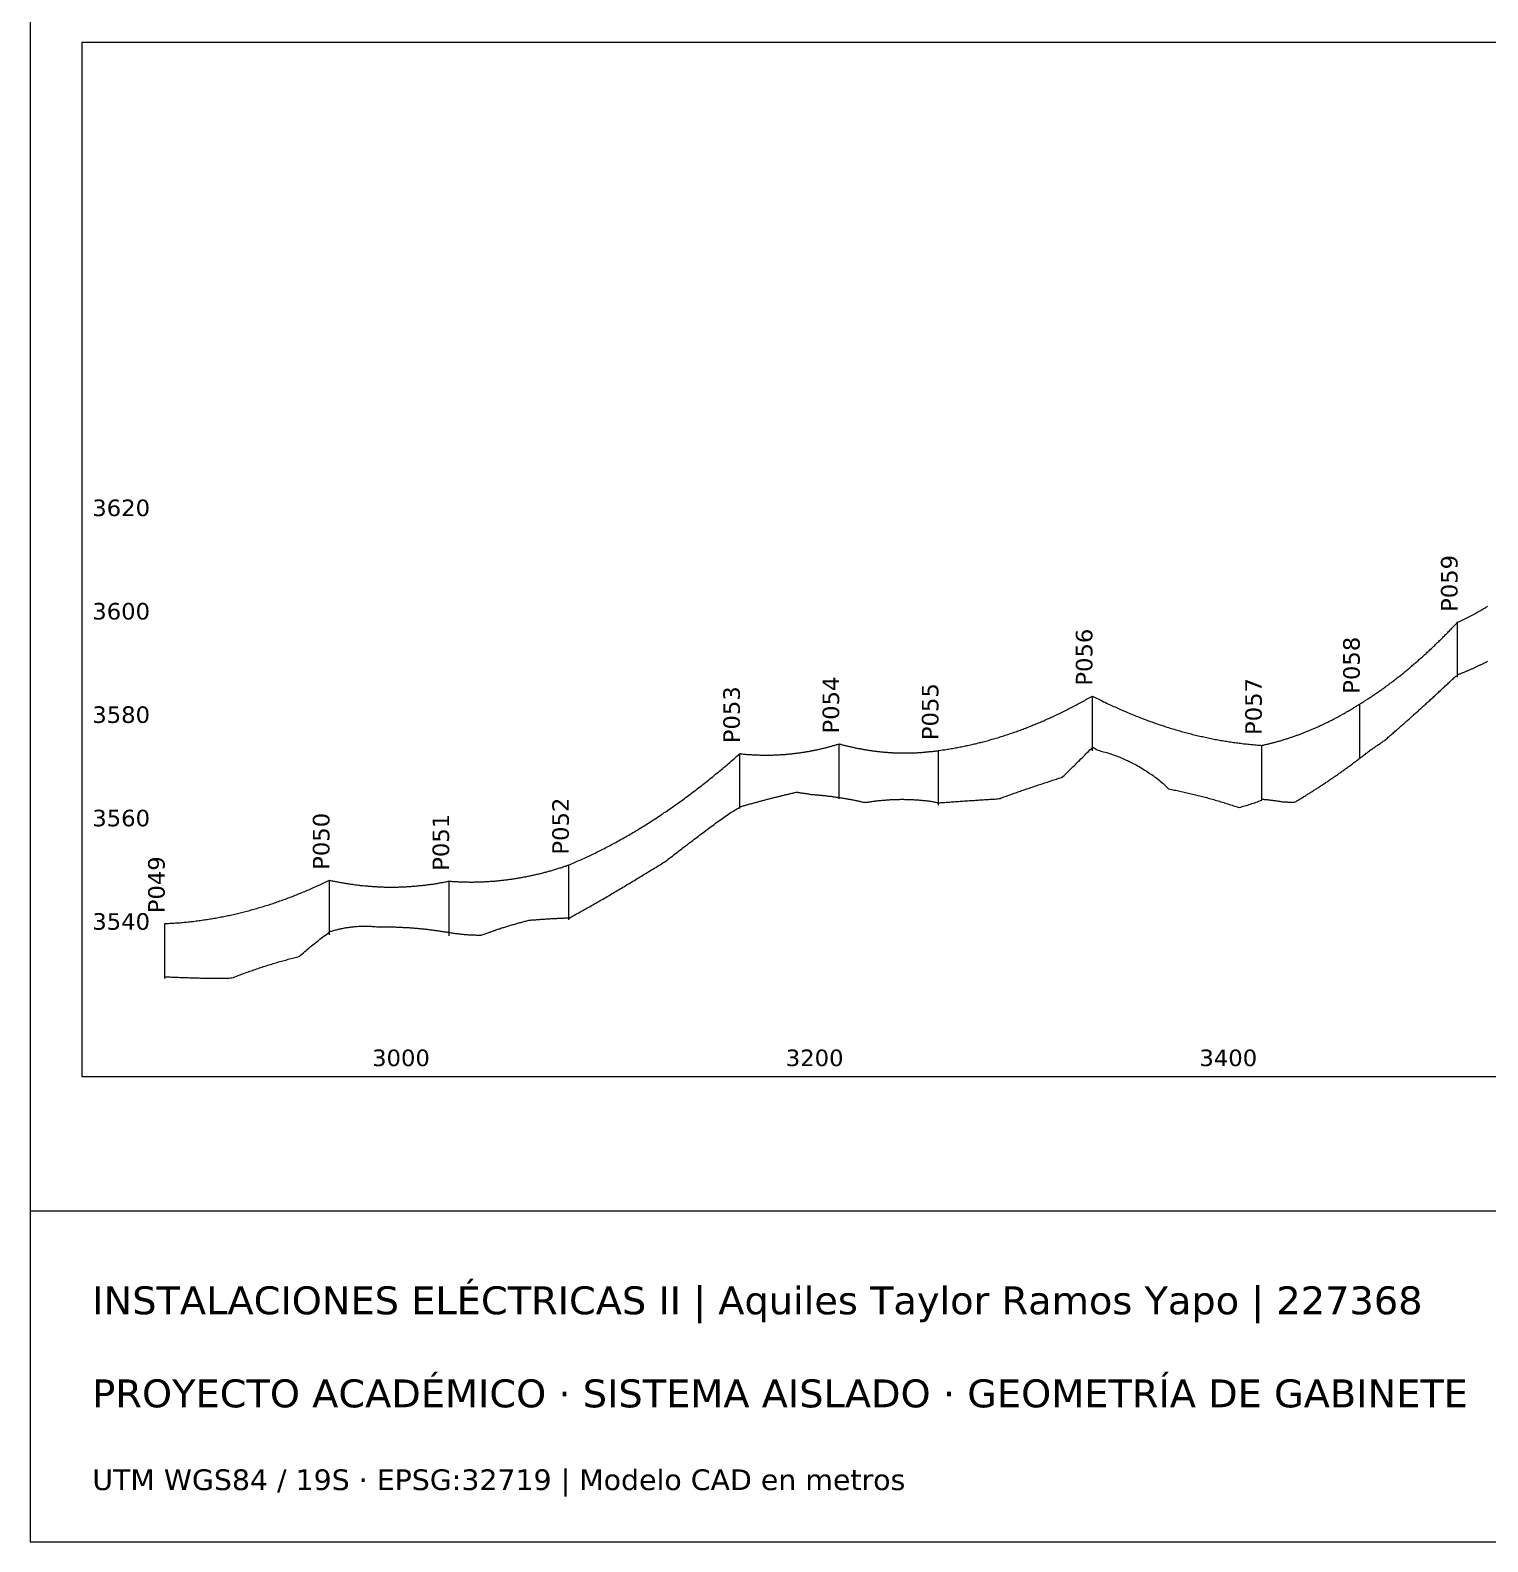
# Paper-space layout 'LP-08' of a CAD drawing. Header units: metres, sheet in millimetres. Extents: x 10 to 410, y 10 to 287.
# Drawn here: x 10 to 150.9, y 10 to 156.2 of the extents above; entities that cross this region are included whole.
import ezdxf

# ---------------------------------------------------------------- set-up
doc = ezdxf.new("R2010")
doc.units = ezdxf.units.M
for name, color, linetype, lineweight, true_color in [('ALERTA', 7, 'Continuous', 13, 0xc56b20), ('CABLE', 7, 'Continuous', 18, 0x087f8c), ('GRILLA', 7, 'Continuous', 13, 0xd2dce3), ('MARCO', 7, 'Continuous', 13, 0x163b55), ('POSTES', 7, 'Continuous', 13, 0x244c65), ('TERRENO', 7, 'Continuous', 13, 0x777777), ('TEXTO', 7, 'Continuous', 13, 0x163b55)]:
    doc.layers.add(name, color=color, linetype=linetype, lineweight=lineweight, true_color=true_color)
doc.styles.add('LP-TEXTO', font='DejaVuSans.ttf')

psp = doc.layouts.new('LP-08')

# ---------------------------------------------------------------- linework, layer by layer
at = {"layer": 'CABLE'}
for points in [[(148.02, 98.92), (148.08, 98.95), (148.15, 98.98), (148.21, 99.01), (148.28, 99.04), (148.34, 99.07), (148.4, 99.1), (148.47, 99.13), (148.53, 99.16), (148.6, 99.19), (148.66, 99.22), (148.72, 99.25), (148.79, 99.28), (148.85, 99.32), (148.92, 99.35), (148.98, 99.38), (149.04, 99.41), (149.11, 99.44), (149.17, 99.48), (149.24, 99.51), (149.3, 99.54), (149.36, 99.58), (149.43, 99.61), (149.49, 99.64), (149.56, 99.68), (149.62, 99.71), (149.68, 99.75), (149.75, 99.78), (149.81, 99.82), (149.88, 99.85), (149.94, 99.89), (150, 99.93), (150.07, 99.96), (150.13, 100), (150.2, 100.03), (150.26, 100.07), (150.32, 100.11), (150.39, 100.14), (150.45, 100.18), (150.52, 100.22), (150.58, 100.26), (150.64, 100.3), (150.71, 100.33), (150.77, 100.37), (150.84, 100.41), (150.9, 100.45), (150.96, 100.49)], [(138.56, 91.01), (138.64, 91.06), (138.71, 91.11), (138.79, 91.16), (138.87, 91.21), (138.95, 91.26), (139.03, 91.31), (139.11, 91.36), (139.19, 91.41), (139.27, 91.46), (139.35, 91.51), (139.42, 91.56), (139.5, 91.61), (139.58, 91.66), (139.66, 91.72), (139.74, 91.77), (139.82, 91.82), (139.9, 91.87), (139.98, 91.93), (140.06, 91.98), (140.13, 92.03), (140.21, 92.09), (140.29, 92.14), (140.37, 92.2), (140.45, 92.25), (140.53, 92.31), (140.61, 92.36), (140.69, 92.42), (140.77, 92.47), (140.84, 92.53), (140.92, 92.59), (141, 92.65), (141.08, 92.7), (141.16, 92.76), (141.24, 92.82), (141.32, 92.88), (141.4, 92.93), (141.47, 92.99), (141.55, 93.05), (141.63, 93.11), (141.71, 93.17), (141.79, 93.23), (141.87, 93.29), (141.95, 93.35), (142.03, 93.41), (142.11, 93.47), (142.18, 93.54), (142.26, 93.6), (142.34, 93.66), (142.42, 93.72), (142.5, 93.79), (142.58, 93.85), (142.66, 93.91), (142.74, 93.97), (142.82, 94.04), (142.89, 94.1), (142.97, 94.17), (143.05, 94.23), (143.13, 94.3), (143.21, 94.36), (143.29, 94.43), (143.37, 94.49), (143.45, 94.56), (143.53, 94.63), (143.6, 94.69), (143.68, 94.76), (143.76, 94.83), (143.84, 94.9), (143.92, 94.96), (144, 95.03), (144.08, 95.1), (144.16, 95.17), (144.24, 95.24), (144.31, 95.31), (144.39, 95.38), (144.47, 95.45), (144.55, 95.52), (144.63, 95.59), (144.71, 95.66), (144.79, 95.73), (144.87, 95.8), (144.94, 95.88), (145.02, 95.95), (145.1, 96.02), (145.18, 96.09), (145.26, 96.17), (145.34, 96.24), (145.42, 96.31), (145.5, 96.39), (145.58, 96.46), (145.65, 96.54), (145.73, 96.61), (145.81, 96.69), (145.89, 96.76), (145.97, 96.84), (146.05, 96.92), (146.13, 96.99), (146.21, 97.07), (146.29, 97.15), (146.36, 97.22), (146.44, 97.3), (146.52, 97.38), (146.6, 97.46), (146.68, 97.54), (146.76, 97.62), (146.84, 97.7), (146.92, 97.77), (147, 97.85), (147.07, 97.93), (147.15, 98.02), (147.23, 98.1), (147.31, 98.18), (147.39, 98.26), (147.47, 98.34), (147.55, 98.42), (147.63, 98.5), (147.7, 98.59), (147.78, 98.67), (147.86, 98.75), (147.94, 98.84), (148.02, 98.92)], [(97.82, 86.52), (97.94, 86.53), (98.07, 86.55), (98.19, 86.57), (98.32, 86.59), (98.44, 86.6), (98.56, 86.62), (98.69, 86.64), (98.81, 86.66), (98.94, 86.68), (99.06, 86.7), (99.18, 86.72), (99.31, 86.75), (99.43, 86.77), (99.56, 86.79), (99.68, 86.81), (99.8, 86.84), (99.93, 86.86), (100.05, 86.89), (100.18, 86.91), (100.3, 86.94), (100.43, 86.96), (100.55, 86.99), (100.67, 87.01), (100.8, 87.04), (100.92, 87.07), (101.05, 87.1), (101.17, 87.13), (101.29, 87.16), (101.42, 87.18), (101.54, 87.21), (101.67, 87.25), (101.79, 87.28), (101.91, 87.31), (102.04, 87.34), (102.16, 87.37), (102.29, 87.4), (102.41, 87.44), (102.53, 87.47), (102.66, 87.5), (102.78, 87.54), (102.91, 87.57), (103.03, 87.61), (103.16, 87.65), (103.28, 87.68), (103.4, 87.72), (103.53, 87.76), (103.65, 87.79), (103.78, 87.83), (103.9, 87.87), (104.02, 87.91), (104.15, 87.95), (104.27, 87.99), (104.4, 88.03), (104.52, 88.07), (104.64, 88.11), (104.77, 88.15), (104.89, 88.2), (105.02, 88.24), (105.14, 88.28), (105.27, 88.33), (105.39, 88.37), (105.51, 88.41), (105.64, 88.46), (105.76, 88.5), (105.89, 88.55), (106.01, 88.6), (106.13, 88.64), (106.26, 88.69), (106.38, 88.74), (106.51, 88.79), (106.63, 88.84), (106.75, 88.89), (106.88, 88.94), (107, 88.99), (107.13, 89.04), (107.25, 89.09), (107.37, 89.14), (107.5, 89.19), (107.62, 89.24), (107.75, 89.3), (107.87, 89.35), (108, 89.4), (108.12, 89.46), (108.24, 89.51), (108.37, 89.57), (108.49, 89.62), (108.62, 89.68), (108.74, 89.74), (108.86, 89.79), (108.99, 89.85), (109.11, 89.91), (109.24, 89.97), (109.36, 90.02), (109.48, 90.08), (109.61, 90.14), (109.73, 90.2), (109.86, 90.27), (109.98, 90.33), (110.11, 90.39), (110.23, 90.45), (110.35, 90.51), (110.48, 90.58), (110.6, 90.64), (110.73, 90.7), (110.85, 90.77), (110.97, 90.83), (111.1, 90.9), (111.22, 90.96), (111.35, 91.03), (111.47, 91.1), (111.59, 91.16), (111.72, 91.23), (111.84, 91.3), (111.97, 91.37), (112.09, 91.44), (112.21, 91.51), (112.34, 91.58), (112.46, 91.65), (112.59, 91.72), (112.71, 91.79)], [(112.71, 91.79), (112.85, 91.72), (112.98, 91.65), (113.12, 91.58), (113.26, 91.51), (113.39, 91.44), (113.53, 91.38), (113.67, 91.31), (113.8, 91.24), (113.94, 91.18), (114.08, 91.11), (114.21, 91.05), (114.35, 90.98), (114.49, 90.92), (114.62, 90.85), (114.76, 90.79), (114.9, 90.73), (115.03, 90.67), (115.17, 90.61), (115.31, 90.54), (115.44, 90.48), (115.58, 90.42), (115.71, 90.37), (115.85, 90.31), (115.99, 90.25), (116.12, 90.19), (116.26, 90.13), (116.4, 90.08), (116.53, 90.02), (116.67, 89.96), (116.81, 89.91), (116.94, 89.85), (117.08, 89.8), (117.22, 89.75), (117.35, 89.69), (117.49, 89.64), (117.63, 89.59), (117.76, 89.54), (117.9, 89.49), (118.04, 89.43), (118.17, 89.38), (118.31, 89.33), (118.45, 89.29), (118.58, 89.24), (118.72, 89.19), (118.85, 89.14), (118.99, 89.09), (119.13, 89.05), (119.26, 89), (119.4, 88.96), (119.54, 88.91), (119.67, 88.87), (119.81, 88.82), (119.95, 88.78), (120.08, 88.74), (120.22, 88.69), (120.36, 88.65), (120.49, 88.61), (120.63, 88.57), (120.77, 88.53), (120.9, 88.49), (121.04, 88.45), (121.18, 88.41), (121.31, 88.37), (121.45, 88.33), (121.59, 88.3), (121.72, 88.26), (121.86, 88.22), (121.99, 88.19), (122.13, 88.15), (122.27, 88.12), (122.4, 88.08), (122.54, 88.05), (122.68, 88.02), (122.81, 87.98), (122.95, 87.95), (123.09, 87.92), (123.22, 87.89), (123.36, 87.86), (123.5, 87.83), (123.63, 87.8), (123.77, 87.77), (123.91, 87.74), (124.04, 87.71), (124.18, 87.68), (124.32, 87.66), (124.45, 87.63), (124.59, 87.6), (124.72, 87.58), (124.86, 87.55), (125, 87.53), (125.13, 87.5), (125.27, 87.48), (125.41, 87.46), (125.54, 87.43), (125.68, 87.41), (125.82, 87.39), (125.95, 87.37), (126.09, 87.35), (126.23, 87.33), (126.36, 87.31), (126.5, 87.29), (126.64, 87.27), (126.77, 87.25), (126.91, 87.23), (127.05, 87.22), (127.18, 87.2), (127.32, 87.18), (127.46, 87.17), (127.59, 87.15), (127.73, 87.14), (127.86, 87.13), (128, 87.11), (128.14, 87.1), (128.27, 87.09), (128.41, 87.07), (128.55, 87.06), (128.68, 87.05), (128.82, 87.04), (128.96, 87.03), (129.09, 87.02)], [(129.09, 87.02), (129.17, 87.04), (129.25, 87.05), (129.33, 87.07), (129.41, 87.09), (129.49, 87.11), (129.57, 87.13), (129.65, 87.14), (129.72, 87.16), (129.8, 87.18), (129.88, 87.2), (129.96, 87.22), (130.04, 87.24), (130.12, 87.26), (130.2, 87.28), (130.28, 87.3), (130.36, 87.32), (130.43, 87.34), (130.51, 87.36), (130.59, 87.38), (130.67, 87.41), (130.75, 87.43), (130.83, 87.45), (130.91, 87.47), (130.99, 87.5), (131.07, 87.52), (131.14, 87.54), (131.22, 87.57), (131.3, 87.59), (131.38, 87.62), (131.46, 87.64), (131.54, 87.67), (131.62, 87.69), (131.7, 87.72), (131.77, 87.74), (131.85, 87.77), (131.93, 87.8), (132.01, 87.82), (132.09, 87.85), (132.17, 87.88), (132.25, 87.9), (132.33, 87.93), (132.41, 87.96), (132.48, 87.99), (132.56, 88.02), (132.64, 88.04), (132.72, 88.07), (132.8, 88.1), (132.88, 88.13), (132.96, 88.16), (133.04, 88.19), (133.12, 88.22), (133.19, 88.26), (133.27, 88.29), (133.35, 88.32), (133.43, 88.35), (133.51, 88.38), (133.59, 88.41), (133.67, 88.45), (133.75, 88.48), (133.83, 88.51), (133.9, 88.55), (133.98, 88.58), (134.06, 88.61), (134.14, 88.65), (134.22, 88.68), (134.3, 88.72), (134.38, 88.75), (134.46, 88.79), (134.54, 88.82), (134.61, 88.86), (134.69, 88.89), (134.77, 88.93), (134.85, 88.97), (134.93, 89), (135.01, 89.04), (135.09, 89.08), (135.17, 89.12), (135.24, 89.16), (135.32, 89.19), (135.4, 89.23), (135.48, 89.27), (135.56, 89.31), (135.64, 89.35), (135.72, 89.39), (135.8, 89.43), (135.88, 89.47), (135.95, 89.51), (136.03, 89.55), (136.11, 89.59), (136.19, 89.64), (136.27, 89.68), (136.35, 89.72), (136.43, 89.76), (136.51, 89.8), (136.59, 89.85), (136.66, 89.89), (136.74, 89.93), (136.82, 89.98), (136.9, 90.02), (136.98, 90.07), (137.06, 90.11), (137.14, 90.16), (137.22, 90.2), (137.3, 90.25), (137.37, 90.29), (137.45, 90.34), (137.53, 90.39), (137.61, 90.43), (137.69, 90.48), (137.77, 90.53), (137.85, 90.57), (137.93, 90.62), (138, 90.67), (138.08, 90.72), (138.16, 90.77), (138.24, 90.82), (138.32, 90.86), (138.4, 90.91), (138.48, 90.96), (138.56, 91.01)], [(78.62, 86.22), (78.7, 86.21), (78.78, 86.2), (78.86, 86.19), (78.94, 86.18), (79.02, 86.17), (79.1, 86.17), (79.18, 86.16), (79.26, 86.15), (79.34, 86.15), (79.42, 86.14), (79.5, 86.13), (79.58, 86.13), (79.66, 86.12), (79.74, 86.12), (79.82, 86.11), (79.9, 86.11), (79.98, 86.11), (80.06, 86.1), (80.14, 86.1), (80.22, 86.09), (80.3, 86.09), (80.38, 86.09), (80.46, 86.09), (80.54, 86.08), (80.62, 86.08), (80.7, 86.08), (80.78, 86.08), (80.86, 86.08), (80.94, 86.08), (81.02, 86.08), (81.1, 86.07), (81.18, 86.07), (81.26, 86.08), (81.34, 86.08), (81.42, 86.08), (81.5, 86.08), (81.58, 86.08), (81.66, 86.08), (81.74, 86.08), (81.82, 86.08), (81.9, 86.09), (81.98, 86.09), (82.06, 86.09), (82.14, 86.1), (82.22, 86.1), (82.3, 86.1), (82.38, 86.11), (82.46, 86.11), (82.54, 86.12), (82.62, 86.12), (82.7, 86.13), (82.78, 86.13), (82.86, 86.14), (82.94, 86.14), (83.02, 86.15), (83.1, 86.16), (83.18, 86.16), (83.26, 86.17), (83.34, 86.18), (83.42, 86.19), (83.5, 86.19), (83.58, 86.2), (83.66, 86.21), (83.74, 86.22), (83.82, 86.23), (83.9, 86.24), (83.98, 86.25), (84.06, 86.26), (84.14, 86.27), (84.22, 86.28), (84.3, 86.29), (84.38, 86.3), (84.46, 86.31), (84.54, 86.32), (84.62, 86.34), (84.7, 86.35), (84.78, 86.36), (84.86, 86.37), (84.94, 86.39), (85.02, 86.4), (85.1, 86.41), (85.18, 86.43), (85.26, 86.44), (85.34, 86.46), (85.42, 86.47), (85.5, 86.49), (85.58, 86.5), (85.66, 86.52), (85.74, 86.53), (85.82, 86.55), (85.9, 86.56), (85.98, 86.58), (86.06, 86.6), (86.14, 86.62), (86.22, 86.63), (86.3, 86.65), (86.38, 86.67), (86.46, 86.69), (86.54, 86.71), (86.62, 86.72), (86.7, 86.74), (86.78, 86.76), (86.86, 86.78), (86.94, 86.8), (87.02, 86.82), (87.1, 86.84), (87.18, 86.86), (87.26, 86.89), (87.34, 86.91), (87.42, 86.93), (87.5, 86.95), (87.58, 86.97), (87.66, 87), (87.74, 87.02), (87.82, 87.04), (87.9, 87.07), (87.98, 87.09), (88.06, 87.11), (88.14, 87.14), (88.22, 87.16)], [(88.22, 87.16), (88.3, 87.14), (88.38, 87.12), (88.46, 87.1), (88.54, 87.08), (88.62, 87.05), (88.7, 87.03), (88.78, 87.01), (88.86, 86.99), (88.94, 86.97), (89.02, 86.95), (89.1, 86.94), (89.18, 86.92), (89.26, 86.9), (89.34, 86.88), (89.42, 86.86), (89.5, 86.84), (89.58, 86.83), (89.66, 86.81), (89.74, 86.79), (89.82, 86.78), (89.9, 86.76), (89.98, 86.74), (90.06, 86.73), (90.14, 86.71), (90.22, 86.7), (90.3, 86.68), (90.38, 86.67), (90.46, 86.65), (90.54, 86.64), (90.62, 86.62), (90.7, 86.61), (90.78, 86.6), (90.86, 86.58), (90.94, 86.57), (91.02, 86.56), (91.1, 86.55), (91.18, 86.53), (91.26, 86.52), (91.34, 86.51), (91.42, 86.5), (91.5, 86.49), (91.58, 86.48), (91.66, 86.47), (91.74, 86.46), (91.82, 86.45), (91.9, 86.44), (91.98, 86.43), (92.06, 86.42), (92.14, 86.41), (92.22, 86.4), (92.3, 86.4), (92.38, 86.39), (92.46, 86.38), (92.54, 86.37), (92.62, 86.37), (92.7, 86.36), (92.78, 86.35), (92.86, 86.35), (92.94, 86.34), (93.02, 86.34), (93.1, 86.33), (93.18, 86.33), (93.26, 86.32), (93.34, 86.32), (93.42, 86.31), (93.5, 86.31), (93.58, 86.31), (93.66, 86.3), (93.74, 86.3), (93.82, 86.3), (93.9, 86.29), (93.98, 86.29), (94.06, 86.29), (94.14, 86.29), (94.22, 86.29), (94.3, 86.29), (94.38, 86.29), (94.46, 86.29), (94.54, 86.28), (94.62, 86.28), (94.7, 86.29), (94.78, 86.29), (94.86, 86.29), (94.94, 86.29), (95.02, 86.29), (95.1, 86.29), (95.18, 86.29), (95.26, 86.3), (95.34, 86.3), (95.42, 86.3), (95.5, 86.3), (95.58, 86.31), (95.66, 86.31), (95.74, 86.31), (95.82, 86.32), (95.9, 86.32), (95.98, 86.33), (96.06, 86.33), (96.14, 86.34), (96.22, 86.34), (96.3, 86.35), (96.38, 86.36), (96.46, 86.36), (96.54, 86.37), (96.62, 86.38), (96.7, 86.38), (96.78, 86.39), (96.86, 86.4), (96.94, 86.41), (97.02, 86.42), (97.1, 86.42), (97.18, 86.43), (97.26, 86.44), (97.34, 86.45), (97.42, 86.46), (97.5, 86.47), (97.58, 86.48), (97.66, 86.49), (97.74, 86.5), (97.82, 86.52)], [(62.08, 75.45), (62.21, 75.51), (62.35, 75.57), (62.49, 75.63), (62.63, 75.69), (62.76, 75.75), (62.9, 75.81), (63.04, 75.87), (63.18, 75.93), (63.32, 75.99), (63.45, 76.05), (63.59, 76.12), (63.73, 76.18), (63.87, 76.25), (64.01, 76.31), (64.14, 76.38), (64.28, 76.44), (64.42, 76.51), (64.56, 76.57), (64.69, 76.64), (64.83, 76.71), (64.97, 76.78), (65.11, 76.85), (65.25, 76.92), (65.38, 76.99), (65.52, 77.06), (65.66, 77.13), (65.8, 77.2), (65.94, 77.27), (66.07, 77.35), (66.21, 77.42), (66.35, 77.49), (66.49, 77.57), (66.62, 77.64), (66.76, 77.72), (66.9, 77.79), (67.04, 77.87), (67.18, 77.95), (67.31, 78.02), (67.45, 78.1), (67.59, 78.18), (67.73, 78.26), (67.87, 78.34), (68, 78.42), (68.14, 78.5), (68.28, 78.58), (68.42, 78.66), (68.55, 78.75), (68.69, 78.83), (68.83, 78.91), (68.97, 79), (69.11, 79.08), (69.24, 79.17), (69.38, 79.25), (69.52, 79.34), (69.66, 79.42), (69.8, 79.51), (69.93, 79.6), (70.07, 79.69), (70.21, 79.78), (70.35, 79.86), (70.48, 79.95), (70.62, 80.05), (70.76, 80.14), (70.9, 80.23), (71.04, 80.32), (71.17, 80.41), (71.31, 80.51), (71.45, 80.6), (71.59, 80.69), (71.73, 80.79), (71.86, 80.88), (72, 80.98), (72.14, 81.07), (72.28, 81.17), (72.41, 81.27), (72.55, 81.37), (72.69, 81.47), (72.83, 81.56), (72.97, 81.66), (73.1, 81.76), (73.24, 81.86), (73.38, 81.97), (73.52, 82.07), (73.66, 82.17), (73.79, 82.27), (73.93, 82.38), (74.07, 82.48), (74.21, 82.58), (74.35, 82.69), (74.48, 82.8), (74.62, 82.9), (74.76, 83.01), (74.9, 83.11), (75.03, 83.22), (75.17, 83.33), (75.31, 83.44), (75.45, 83.55), (75.59, 83.66), (75.72, 83.77), (75.86, 83.88), (76, 83.99), (76.14, 84.1), (76.28, 84.22), (76.41, 84.33), (76.55, 84.44), (76.69, 84.56), (76.83, 84.67), (76.96, 84.79), (77.1, 84.9), (77.24, 85.02), (77.38, 85.14), (77.52, 85.25), (77.65, 85.37), (77.79, 85.49), (77.93, 85.61), (78.07, 85.73), (78.21, 85.85), (78.34, 85.97), (78.48, 86.09), (78.62, 86.22)], [(50.5, 73.89), (50.6, 73.88), (50.7, 73.87), (50.79, 73.86), (50.89, 73.86), (50.99, 73.85), (51.08, 73.85), (51.18, 73.84), (51.28, 73.84), (51.37, 73.83), (51.47, 73.83), (51.57, 73.82), (51.66, 73.82), (51.76, 73.82), (51.85, 73.81), (51.95, 73.81), (52.05, 73.81), (52.14, 73.81), (52.24, 73.81), (52.34, 73.81), (52.43, 73.8), (52.53, 73.8), (52.63, 73.8), (52.72, 73.8), (52.82, 73.8), (52.92, 73.81), (53.01, 73.81), (53.11, 73.81), (53.2, 73.81), (53.3, 73.81), (53.4, 73.82), (53.49, 73.82), (53.59, 73.82), (53.69, 73.83), (53.78, 73.83), (53.88, 73.83), (53.98, 73.84), (54.07, 73.84), (54.17, 73.85), (54.27, 73.85), (54.36, 73.86), (54.46, 73.87), (54.55, 73.87), (54.65, 73.88), (54.75, 73.89), (54.84, 73.9), (54.94, 73.9), (55.04, 73.91), (55.13, 73.92), (55.23, 73.93), (55.33, 73.94), (55.42, 73.95), (55.52, 73.96), (55.62, 73.97), (55.71, 73.98), (55.81, 73.99), (55.9, 74), (56, 74.01), (56.1, 74.03), (56.19, 74.04), (56.29, 74.05), (56.39, 74.07), (56.48, 74.08), (56.58, 74.09), (56.68, 74.11), (56.77, 74.12), (56.87, 74.14), (56.97, 74.15), (57.06, 74.17), (57.16, 74.18), (57.25, 74.2), (57.35, 74.22), (57.45, 74.23), (57.54, 74.25), (57.64, 74.27), (57.74, 74.29), (57.83, 74.3), (57.93, 74.32), (58.03, 74.34), (58.12, 74.36), (58.22, 74.38), (58.32, 74.4), (58.41, 74.42), (58.51, 74.44), (58.6, 74.46), (58.7, 74.49), (58.8, 74.51), (58.89, 74.53), (58.99, 74.55), (59.09, 74.57), (59.18, 74.6), (59.28, 74.62), (59.38, 74.64), (59.47, 74.67), (59.57, 74.69), (59.66, 74.72), (59.76, 74.74), (59.86, 74.77), (59.95, 74.8), (60.05, 74.82), (60.15, 74.85), (60.24, 74.87), (60.34, 74.9), (60.44, 74.93), (60.53, 74.96), (60.63, 74.99), (60.73, 75.01), (60.82, 75.04), (60.92, 75.07), (61.01, 75.1), (61.11, 75.13), (61.21, 75.16), (61.3, 75.19), (61.4, 75.22), (61.5, 75.26), (61.59, 75.29), (61.69, 75.32), (61.79, 75.35), (61.88, 75.39), (61.98, 75.42), (62.08, 75.45)], [(23, 69.78), (23.13, 69.79), (23.27, 69.79), (23.4, 69.8), (23.53, 69.81), (23.66, 69.81), (23.8, 69.82), (23.93, 69.83), (24.06, 69.84), (24.2, 69.85), (24.33, 69.86), (24.46, 69.87), (24.59, 69.88), (24.73, 69.89), (24.86, 69.91), (24.99, 69.92), (25.12, 69.93), (25.26, 69.95), (25.39, 69.96), (25.52, 69.97), (25.66, 69.99), (25.79, 70), (25.92, 70.02), (26.05, 70.04), (26.19, 70.05), (26.32, 70.07), (26.45, 70.09), (26.59, 70.11), (26.72, 70.13), (26.85, 70.15), (26.98, 70.17), (27.12, 70.19), (27.25, 70.21), (27.38, 70.23), (27.51, 70.25), (27.65, 70.27), (27.78, 70.3), (27.91, 70.32), (28.05, 70.34), (28.18, 70.37), (28.31, 70.39), (28.44, 70.42), (28.58, 70.44), (28.71, 70.47), (28.84, 70.5), (28.98, 70.52), (29.11, 70.55), (29.24, 70.58), (29.37, 70.61), (29.51, 70.64), (29.64, 70.67), (29.77, 70.7), (29.9, 70.73), (30.04, 70.76), (30.17, 70.79), (30.3, 70.82), (30.44, 70.86), (30.57, 70.89), (30.7, 70.92), (30.83, 70.96), (30.97, 70.99), (31.1, 71.03), (31.23, 71.06), (31.37, 71.1), (31.5, 71.14), (31.63, 71.17), (31.76, 71.21), (31.9, 71.25), (32.03, 71.29), (32.16, 71.33), (32.29, 71.37), (32.43, 71.41), (32.56, 71.45), (32.69, 71.49), (32.83, 71.53), (32.96, 71.57), (33.09, 71.61), (33.22, 71.66), (33.36, 71.7), (33.49, 71.74), (33.62, 71.79), (33.76, 71.83), (33.89, 71.88), (34.02, 71.93), (34.15, 71.97), (34.29, 72.02), (34.42, 72.07), (34.55, 72.11), (34.68, 72.16), (34.82, 72.21), (34.95, 72.26), (35.08, 72.31), (35.22, 72.36), (35.35, 72.41), (35.48, 72.46), (35.61, 72.52), (35.75, 72.57), (35.88, 72.62), (36.01, 72.68), (36.15, 72.73), (36.28, 72.78), (36.41, 72.84), (36.54, 72.89), (36.68, 72.95), (36.81, 73.01), (36.94, 73.06), (37.07, 73.12), (37.21, 73.18), (37.34, 73.24), (37.47, 73.3), (37.61, 73.36), (37.74, 73.42), (37.87, 73.48), (38, 73.54), (38.14, 73.6), (38.27, 73.66), (38.4, 73.72), (38.54, 73.78), (38.67, 73.85), (38.8, 73.91), (38.93, 73.98)], [(38.93, 73.98), (39.03, 73.96), (39.13, 73.93), (39.22, 73.91), (39.32, 73.89), (39.42, 73.87), (39.51, 73.86), (39.61, 73.84), (39.71, 73.82), (39.8, 73.8), (39.9, 73.78), (39.99, 73.76), (40.09, 73.75), (40.19, 73.73), (40.28, 73.71), (40.38, 73.7), (40.48, 73.68), (40.57, 73.66), (40.67, 73.65), (40.77, 73.63), (40.86, 73.62), (40.96, 73.61), (41.05, 73.59), (41.15, 73.58), (41.25, 73.56), (41.34, 73.55), (41.44, 73.54), (41.54, 73.53), (41.63, 73.52), (41.73, 73.5), (41.83, 73.49), (41.92, 73.48), (42.02, 73.47), (42.12, 73.46), (42.21, 73.45), (42.31, 73.44), (42.4, 73.43), (42.5, 73.42), (42.6, 73.42), (42.69, 73.41), (42.79, 73.4), (42.89, 73.39), (42.98, 73.39), (43.08, 73.38), (43.18, 73.37), (43.27, 73.37), (43.37, 73.36), (43.47, 73.36), (43.56, 73.35), (43.66, 73.35), (43.75, 73.34), (43.85, 73.34), (43.95, 73.33), (44.04, 73.33), (44.14, 73.33), (44.24, 73.32), (44.33, 73.32), (44.43, 73.32), (44.53, 73.32), (44.62, 73.32), (44.72, 73.32), (44.82, 73.32), (44.91, 73.32), (45.01, 73.32), (45.1, 73.32), (45.2, 73.32), (45.3, 73.32), (45.39, 73.32), (45.49, 73.32), (45.59, 73.32), (45.68, 73.33), (45.78, 73.33), (45.88, 73.33), (45.97, 73.34), (46.07, 73.34), (46.17, 73.34), (46.26, 73.35), (46.36, 73.35), (46.45, 73.36), (46.55, 73.36), (46.65, 73.37), (46.74, 73.38), (46.84, 73.38), (46.94, 73.39), (47.03, 73.4), (47.13, 73.4), (47.23, 73.41), (47.32, 73.42), (47.42, 73.43), (47.52, 73.44), (47.61, 73.45), (47.71, 73.46), (47.8, 73.47), (47.9, 73.48), (48, 73.49), (48.09, 73.5), (48.19, 73.51), (48.29, 73.52), (48.38, 73.53), (48.48, 73.55), (48.58, 73.56), (48.67, 73.57), (48.77, 73.59), (48.87, 73.6), (48.96, 73.61), (49.06, 73.63), (49.15, 73.64), (49.25, 73.66), (49.35, 73.67), (49.44, 73.69), (49.54, 73.71), (49.64, 73.72), (49.73, 73.74), (49.83, 73.76), (49.93, 73.77), (50.02, 73.79), (50.12, 73.81), (50.22, 73.83), (50.31, 73.85), (50.41, 73.87), (50.5, 73.89)]]:
    psp.add_lwpolyline(points, dxfattribs=at)
at = {"layer": 'GRILLA'}
psp.add_lwpolyline([(15, 55), (287, 55), (287, 155), (15, 155)], close=True, dxfattribs=at)
at = {"layer": 'MARCO'}
psp.add_lwpolyline([(10, 10), (410, 10), (410, 287), (10, 287)], close=True, dxfattribs=at)
psp.add_lwpolyline([(10, 42), (410, 42)], dxfattribs=at)
at = {"layer": 'POSTES'}
for points in [[(148.02, 93.62), (148.02, 98.92)], [(112.71, 86.49), (112.71, 91.79)], [(138.56, 85.71), (138.56, 91.01)], [(88.22, 81.86), (88.22, 87.16)], [(97.82, 81.22), (97.82, 86.52)], [(129.09, 81.72), (129.09, 87.02)], [(78.62, 80.92), (78.62, 86.22)], [(62.08, 70.15), (62.08, 75.45)], [(38.93, 68.68), (38.93, 73.98)], [(50.5, 68.59), (50.5, 73.89)], [(23, 64.48), (23, 69.78)]]:
    psp.add_lwpolyline(points, dxfattribs=at)
at = {"layer": 'TERRENO'}
for points in [[(148.02, 93.85), (148.08, 93.87), (148.15, 93.9), (148.21, 93.92), (148.28, 93.95), (148.34, 93.97), (148.4, 94), (148.47, 94.03), (148.53, 94.05), (148.6, 94.08), (148.66, 94.11), (148.72, 94.13), (148.79, 94.16), (148.85, 94.19), (148.92, 94.21), (148.98, 94.24), (149.04, 94.27), (149.11, 94.29), (149.17, 94.32), (149.24, 94.35), (149.3, 94.38), (149.36, 94.41), (149.43, 94.43), (149.49, 94.46), (149.56, 94.49), (149.62, 94.52), (149.68, 94.55), (149.75, 94.58), (149.81, 94.61), (149.88, 94.64), (149.94, 94.67), (150, 94.7), (150.07, 94.73), (150.13, 94.76), (150.2, 94.79), (150.26, 94.82), (150.32, 94.85), (150.39, 94.88), (150.45, 94.91), (150.52, 94.94), (150.58, 94.97), (150.64, 95), (150.71, 95.03), (150.77, 95.07), (150.84, 95.1), (150.9, 95.13), (150.96, 95.16)], [(138.56, 85.76), (138.64, 85.82), (138.71, 85.88), (138.79, 85.94), (138.87, 86), (138.95, 86.06), (139.03, 86.12), (139.11, 86.18), (139.19, 86.25), (139.27, 86.31), (139.35, 86.37), (139.42, 86.43), (139.5, 86.49), (139.58, 86.55), (139.66, 86.61), (139.74, 86.66), (139.82, 86.72), (139.9, 86.77), (139.98, 86.82), (140.06, 86.87), (140.13, 86.93), (140.21, 86.98), (140.29, 87.04), (140.37, 87.09), (140.45, 87.14), (140.53, 87.2), (140.61, 87.25), (140.69, 87.31), (140.77, 87.36), (140.84, 87.42), (140.92, 87.47), (141, 87.53), (141.08, 87.59), (141.16, 87.66), (141.24, 87.73), (141.32, 87.8), (141.4, 87.87), (141.47, 87.93), (141.55, 88), (141.63, 88.07), (141.71, 88.14), (141.79, 88.21), (141.87, 88.28), (141.95, 88.34), (142.03, 88.41), (142.11, 88.48), (142.18, 88.55), (142.26, 88.62), (142.34, 88.69), (142.42, 88.76), (142.5, 88.83), (142.58, 88.9), (142.66, 88.97), (142.74, 89.04), (142.82, 89.1), (142.89, 89.17), (142.97, 89.24), (143.05, 89.31), (143.13, 89.38), (143.21, 89.45), (143.29, 89.52), (143.37, 89.59), (143.45, 89.66), (143.53, 89.73), (143.6, 89.8), (143.68, 89.87), (143.76, 89.95), (143.84, 90.02), (143.92, 90.09), (144, 90.16), (144.08, 90.23), (144.16, 90.3), (144.24, 90.37), (144.31, 90.44), (144.39, 90.51), (144.47, 90.58), (144.55, 90.66), (144.63, 90.73), (144.71, 90.8), (144.79, 90.87), (144.87, 90.94), (144.94, 91.01), (145.02, 91.09), (145.1, 91.16), (145.18, 91.23), (145.26, 91.3), (145.34, 91.37), (145.42, 91.45), (145.5, 91.52), (145.58, 91.59), (145.65, 91.66), (145.73, 91.74), (145.81, 91.81), (145.89, 91.88), (145.97, 91.95), (146.05, 92.03), (146.13, 92.1), (146.21, 92.17), (146.29, 92.25), (146.36, 92.32), (146.44, 92.39), (146.52, 92.47), (146.6, 92.54), (146.68, 92.61), (146.76, 92.69), (146.84, 92.76), (146.92, 92.84), (147, 92.91), (147.07, 92.98), (147.15, 93.06), (147.23, 93.13), (147.31, 93.21), (147.39, 93.28), (147.47, 93.35), (147.55, 93.43), (147.63, 93.5), (147.7, 93.58), (147.78, 93.64), (147.86, 93.7), (147.94, 93.75), (148.02, 93.8)], [(97.82, 81.46), (97.94, 81.47), (98.07, 81.48), (98.19, 81.49), (98.32, 81.5), (98.44, 81.5), (98.56, 81.51), (98.69, 81.52), (98.81, 81.53), (98.94, 81.54), (99.06, 81.55), (99.18, 81.56), (99.31, 81.57), (99.43, 81.58), (99.56, 81.58), (99.68, 81.59), (99.8, 81.6), (99.93, 81.61), (100.05, 81.62), (100.18, 81.63), (100.3, 81.64), (100.43, 81.65), (100.55, 81.65), (100.67, 81.66), (100.8, 81.67), (100.92, 81.68), (101.05, 81.69), (101.17, 81.7), (101.29, 81.7), (101.42, 81.71), (101.54, 81.72), (101.67, 81.73), (101.79, 81.74), (101.91, 81.75), (102.04, 81.75), (102.16, 81.76), (102.29, 81.77), (102.41, 81.78), (102.53, 81.79), (102.66, 81.79), (102.78, 81.8), (102.91, 81.81), (103.03, 81.82), (103.16, 81.82), (103.28, 81.83), (103.4, 81.84), (103.53, 81.85), (103.65, 81.87), (103.78, 81.89), (103.9, 81.94), (104.02, 81.98), (104.15, 82.03), (104.27, 82.07), (104.4, 82.12), (104.52, 82.16), (104.64, 82.2), (104.77, 82.25), (104.89, 82.29), (105.02, 82.33), (105.14, 82.38), (105.27, 82.42), (105.39, 82.46), (105.51, 82.51), (105.64, 82.55), (105.76, 82.59), (105.89, 82.64), (106.01, 82.68), (106.13, 82.72), (106.26, 82.77), (106.38, 82.81), (106.51, 82.85), (106.63, 82.89), (106.75, 82.93), (106.88, 82.98), (107, 83.02), (107.13, 83.06), (107.25, 83.1), (107.37, 83.14), (107.5, 83.19), (107.62, 83.23), (107.75, 83.27), (107.87, 83.31), (108, 83.35), (108.12, 83.39), (108.24, 83.43), (108.37, 83.47), (108.49, 83.52), (108.62, 83.56), (108.74, 83.6), (108.86, 83.64), (108.99, 83.68), (109.11, 83.72), (109.24, 83.76), (109.36, 83.8), (109.48, 83.84), (109.61, 83.88), (109.73, 83.92), (109.86, 84.01), (109.98, 84.1), (110.11, 84.22), (110.23, 84.35), (110.35, 84.47), (110.48, 84.59), (110.6, 84.71), (110.73, 84.83), (110.85, 84.96), (110.97, 85.08), (111.1, 85.2), (111.22, 85.33), (111.35, 85.45), (111.47, 85.57), (111.59, 85.7), (111.72, 85.82), (111.84, 85.94), (111.97, 86.07), (112.09, 86.19), (112.21, 86.32), (112.34, 86.44), (112.46, 86.57), (112.59, 86.69), (112.71, 86.82)], [(112.71, 86.87), (112.85, 86.78), (112.98, 86.7), (113.12, 86.62), (113.26, 86.54), (113.39, 86.51), (113.53, 86.47), (113.67, 86.43), (113.8, 86.4), (113.94, 86.36), (114.08, 86.32), (114.21, 86.28), (114.35, 86.24), (114.49, 86.19), (114.62, 86.15), (114.76, 86.1), (114.9, 86.05), (115.03, 86), (115.17, 85.95), (115.31, 85.9), (115.44, 85.84), (115.58, 85.78), (115.71, 85.72), (115.85, 85.66), (115.99, 85.6), (116.12, 85.54), (116.26, 85.47), (116.4, 85.4), (116.53, 85.33), (116.67, 85.26), (116.81, 85.19), (116.94, 85.12), (117.08, 85.04), (117.22, 84.96), (117.35, 84.88), (117.49, 84.8), (117.63, 84.72), (117.76, 84.63), (117.9, 84.55), (118.04, 84.46), (118.17, 84.37), (118.31, 84.28), (118.45, 84.19), (118.58, 84.09), (118.72, 83.99), (118.85, 83.9), (118.99, 83.8), (119.13, 83.69), (119.26, 83.57), (119.4, 83.45), (119.54, 83.32), (119.67, 83.2), (119.81, 83.08), (119.95, 82.95), (120.08, 82.83), (120.22, 82.79), (120.36, 82.75), (120.49, 82.73), (120.63, 82.7), (120.77, 82.67), (120.9, 82.65), (121.04, 82.62), (121.18, 82.59), (121.31, 82.56), (121.45, 82.53), (121.59, 82.5), (121.72, 82.47), (121.86, 82.44), (121.99, 82.41), (122.13, 82.37), (122.27, 82.34), (122.4, 82.31), (122.54, 82.28), (122.68, 82.24), (122.81, 82.21), (122.95, 82.18), (123.09, 82.14), (123.22, 82.11), (123.36, 82.07), (123.5, 82.03), (123.63, 82), (123.77, 81.96), (123.91, 81.92), (124.04, 81.89), (124.18, 81.85), (124.32, 81.81), (124.45, 81.77), (124.59, 81.73), (124.72, 81.69), (124.86, 81.65), (125, 81.61), (125.13, 81.57), (125.27, 81.53), (125.41, 81.49), (125.54, 81.44), (125.68, 81.4), (125.82, 81.36), (125.95, 81.31), (126.09, 81.27), (126.23, 81.22), (126.36, 81.18), (126.5, 81.13), (126.64, 81.09), (126.77, 81.05), (126.91, 81.01), (127.05, 81.05), (127.18, 81.09), (127.32, 81.13), (127.46, 81.17), (127.59, 81.21), (127.73, 81.25), (127.86, 81.29), (128, 81.34), (128.14, 81.38), (128.27, 81.43), (128.41, 81.47), (128.55, 81.52), (128.68, 81.57), (128.82, 81.62), (128.96, 81.67), (129.09, 81.72)], [(129.09, 81.81), (129.17, 81.81), (129.25, 81.8), (129.33, 81.79), (129.41, 81.79), (129.49, 81.78), (129.57, 81.77), (129.65, 81.77), (129.72, 81.76), (129.8, 81.75), (129.88, 81.74), (129.96, 81.73), (130.04, 81.72), (130.12, 81.71), (130.2, 81.7), (130.28, 81.69), (130.36, 81.68), (130.43, 81.67), (130.51, 81.66), (130.59, 81.65), (130.67, 81.63), (130.75, 81.62), (130.83, 81.61), (130.91, 81.6), (130.99, 81.58), (131.07, 81.57), (131.14, 81.57), (131.22, 81.56), (131.3, 81.56), (131.38, 81.55), (131.46, 81.55), (131.54, 81.55), (131.62, 81.54), (131.7, 81.54), (131.77, 81.54), (131.85, 81.54), (131.93, 81.54), (132.01, 81.53), (132.09, 81.53), (132.17, 81.53), (132.25, 81.53), (132.33, 81.57), (132.41, 81.6), (132.48, 81.65), (132.56, 81.69), (132.64, 81.74), (132.72, 81.79), (132.8, 81.84), (132.88, 81.88), (132.96, 81.93), (133.04, 81.98), (133.12, 82.03), (133.19, 82.08), (133.27, 82.12), (133.35, 82.17), (133.43, 82.22), (133.51, 82.27), (133.59, 82.32), (133.67, 82.37), (133.75, 82.42), (133.83, 82.47), (133.9, 82.52), (133.98, 82.57), (134.06, 82.62), (134.14, 82.67), (134.22, 82.72), (134.3, 82.77), (134.38, 82.82), (134.46, 82.87), (134.54, 82.92), (134.61, 82.98), (134.69, 83.03), (134.77, 83.08), (134.85, 83.13), (134.93, 83.18), (135.01, 83.24), (135.09, 83.29), (135.17, 83.34), (135.24, 83.39), (135.32, 83.45), (135.4, 83.5), (135.48, 83.55), (135.56, 83.61), (135.64, 83.66), (135.72, 83.71), (135.8, 83.77), (135.88, 83.82), (135.95, 83.88), (136.03, 83.93), (136.11, 83.99), (136.19, 84.04), (136.27, 84.09), (136.35, 84.15), (136.43, 84.21), (136.51, 84.26), (136.59, 84.32), (136.66, 84.37), (136.74, 84.43), (136.82, 84.48), (136.9, 84.54), (136.98, 84.6), (137.06, 84.65), (137.14, 84.71), (137.22, 84.77), (137.3, 84.82), (137.37, 84.88), (137.45, 84.94), (137.53, 85), (137.61, 85.05), (137.69, 85.11), (137.77, 85.17), (137.85, 85.23), (137.93, 85.29), (138, 85.35), (138.08, 85.41), (138.16, 85.46), (138.24, 85.52), (138.32, 85.58), (138.4, 85.64), (138.48, 85.7), (138.56, 85.76)], [(78.62, 81.08), (78.7, 81.1), (78.78, 81.12), (78.86, 81.15), (78.94, 81.17), (79.02, 81.19), (79.1, 81.21), (79.18, 81.24), (79.26, 81.26), (79.34, 81.28), (79.42, 81.3), (79.5, 81.32), (79.58, 81.35), (79.66, 81.37), (79.74, 81.39), (79.82, 81.41), (79.9, 81.43), (79.98, 81.46), (80.06, 81.48), (80.14, 81.5), (80.22, 81.52), (80.3, 81.54), (80.38, 81.56), (80.46, 81.58), (80.54, 81.61), (80.62, 81.63), (80.7, 81.65), (80.78, 81.67), (80.86, 81.69), (80.94, 81.71), (81.02, 81.73), (81.1, 81.75), (81.18, 81.77), (81.26, 81.8), (81.34, 81.82), (81.42, 81.84), (81.5, 81.86), (81.58, 81.88), (81.66, 81.9), (81.74, 81.92), (81.82, 81.94), (81.9, 81.96), (81.98, 81.98), (82.06, 82), (82.14, 82.02), (82.22, 82.04), (82.3, 82.06), (82.38, 82.08), (82.46, 82.1), (82.54, 82.12), (82.62, 82.14), (82.7, 82.16), (82.78, 82.18), (82.86, 82.2), (82.94, 82.22), (83.02, 82.24), (83.1, 82.26), (83.18, 82.27), (83.26, 82.29), (83.34, 82.31), (83.42, 82.33), (83.5, 82.35), (83.58, 82.37), (83.66, 82.39), (83.74, 82.41), (83.82, 82.43), (83.9, 82.45), (83.98, 82.46), (84.06, 82.48), (84.14, 82.48), (84.22, 82.48), (84.3, 82.47), (84.38, 82.46), (84.46, 82.44), (84.54, 82.43), (84.62, 82.42), (84.7, 82.41), (84.78, 82.4), (84.86, 82.39), (84.94, 82.37), (85.02, 82.36), (85.1, 82.35), (85.18, 82.33), (85.26, 82.32), (85.34, 82.31), (85.42, 82.29), (85.5, 82.28), (85.58, 82.28), (85.66, 82.27), (85.74, 82.27), (85.82, 82.26), (85.9, 82.25), (85.98, 82.24), (86.06, 82.24), (86.14, 82.23), (86.22, 82.22), (86.3, 82.21), (86.38, 82.21), (86.46, 82.2), (86.54, 82.19), (86.62, 82.18), (86.7, 82.17), (86.78, 82.16), (86.86, 82.16), (86.94, 82.15), (87.02, 82.14), (87.1, 82.13), (87.18, 82.12), (87.26, 82.11), (87.34, 82.1), (87.42, 82.09), (87.5, 82.08), (87.58, 82.07), (87.66, 82.05), (87.74, 82.04), (87.82, 82.03), (87.9, 82.02), (87.98, 82.01), (88.06, 82), (88.14, 81.98), (88.22, 81.97)], [(88.22, 81.97), (88.3, 81.96), (88.38, 81.95), (88.46, 81.93), (88.54, 81.92), (88.62, 81.91), (88.7, 81.9), (88.78, 81.88), (88.86, 81.87), (88.94, 81.85), (89.02, 81.84), (89.1, 81.83), (89.18, 81.81), (89.26, 81.8), (89.34, 81.78), (89.42, 81.77), (89.5, 81.75), (89.58, 81.74), (89.66, 81.72), (89.74, 81.71), (89.82, 81.69), (89.9, 81.67), (89.98, 81.66), (90.06, 81.64), (90.14, 81.62), (90.22, 81.61), (90.3, 81.59), (90.38, 81.57), (90.46, 81.56), (90.54, 81.54), (90.62, 81.52), (90.7, 81.51), (90.78, 81.5), (90.86, 81.51), (90.94, 81.52), (91.02, 81.53), (91.1, 81.55), (91.18, 81.56), (91.26, 81.57), (91.34, 81.58), (91.42, 81.59), (91.5, 81.61), (91.58, 81.62), (91.66, 81.63), (91.74, 81.64), (91.82, 81.65), (91.9, 81.66), (91.98, 81.67), (92.06, 81.67), (92.14, 81.68), (92.22, 81.69), (92.3, 81.7), (92.38, 81.71), (92.46, 81.71), (92.54, 81.72), (92.62, 81.73), (92.7, 81.73), (92.78, 81.74), (92.86, 81.75), (92.94, 81.75), (93.02, 81.76), (93.1, 81.76), (93.18, 81.77), (93.26, 81.77), (93.34, 81.77), (93.42, 81.78), (93.5, 81.78), (93.58, 81.78), (93.66, 81.79), (93.74, 81.79), (93.82, 81.79), (93.9, 81.79), (93.98, 81.79), (94.06, 81.79), (94.14, 81.8), (94.22, 81.8), (94.3, 81.8), (94.38, 81.8), (94.46, 81.8), (94.54, 81.79), (94.62, 81.79), (94.7, 81.79), (94.78, 81.79), (94.86, 81.79), (94.94, 81.79), (95.02, 81.78), (95.1, 81.78), (95.18, 81.78), (95.26, 81.77), (95.34, 81.77), (95.42, 81.77), (95.5, 81.76), (95.58, 81.76), (95.66, 81.75), (95.74, 81.75), (95.82, 81.74), (95.9, 81.74), (95.98, 81.73), (96.06, 81.72), (96.14, 81.72), (96.22, 81.71), (96.3, 81.7), (96.38, 81.69), (96.46, 81.68), (96.54, 81.68), (96.62, 81.67), (96.7, 81.66), (96.78, 81.65), (96.86, 81.64), (96.94, 81.63), (97.02, 81.62), (97.1, 81.61), (97.18, 81.6), (97.26, 81.59), (97.34, 81.57), (97.42, 81.56), (97.5, 81.54), (97.58, 81.52), (97.66, 81.49), (97.74, 81.47), (97.82, 81.45)], [(62.08, 70.29), (62.21, 70.37), (62.35, 70.44), (62.49, 70.52), (62.63, 70.6), (62.76, 70.68), (62.9, 70.75), (63.04, 70.83), (63.18, 70.91), (63.32, 70.99), (63.45, 71.06), (63.59, 71.14), (63.73, 71.22), (63.87, 71.3), (64.01, 71.37), (64.14, 71.45), (64.28, 71.53), (64.42, 71.61), (64.56, 71.69), (64.69, 71.77), (64.83, 71.84), (64.97, 71.92), (65.11, 72), (65.25, 72.08), (65.38, 72.16), (65.52, 72.24), (65.66, 72.32), (65.8, 72.4), (65.94, 72.48), (66.07, 72.56), (66.21, 72.65), (66.35, 72.73), (66.49, 72.81), (66.62, 72.89), (66.76, 72.97), (66.9, 73.05), (67.04, 73.14), (67.18, 73.22), (67.31, 73.3), (67.45, 73.38), (67.59, 73.47), (67.73, 73.55), (67.87, 73.63), (68, 73.71), (68.14, 73.8), (68.28, 73.88), (68.42, 73.96), (68.55, 74.05), (68.69, 74.13), (68.83, 74.21), (68.97, 74.3), (69.11, 74.38), (69.24, 74.46), (69.38, 74.55), (69.52, 74.63), (69.66, 74.72), (69.8, 74.8), (69.93, 74.88), (70.07, 74.97), (70.21, 75.05), (70.35, 75.14), (70.48, 75.22), (70.62, 75.31), (70.76, 75.39), (70.9, 75.48), (71.04, 75.56), (71.17, 75.65), (71.31, 75.73), (71.45, 75.82), (71.59, 75.92), (71.73, 76.03), (71.86, 76.14), (72, 76.25), (72.14, 76.35), (72.28, 76.46), (72.41, 76.57), (72.55, 76.67), (72.69, 76.78), (72.83, 76.89), (72.97, 76.99), (73.1, 77.1), (73.24, 77.2), (73.38, 77.31), (73.52, 77.41), (73.66, 77.52), (73.79, 77.62), (73.93, 77.73), (74.07, 77.83), (74.21, 77.94), (74.35, 78.04), (74.48, 78.14), (74.62, 78.25), (74.76, 78.35), (74.9, 78.45), (75.03, 78.56), (75.17, 78.66), (75.31, 78.76), (75.45, 78.87), (75.59, 78.97), (75.72, 79.07), (75.86, 79.17), (76, 79.27), (76.14, 79.38), (76.28, 79.48), (76.41, 79.58), (76.55, 79.68), (76.69, 79.78), (76.83, 79.88), (76.96, 79.98), (77.1, 80.08), (77.24, 80.18), (77.38, 80.28), (77.52, 80.38), (77.65, 80.47), (77.79, 80.55), (77.93, 80.63), (78.07, 80.71), (78.21, 80.79), (78.34, 80.87), (78.48, 80.95), (78.62, 81.03)], [(50.5, 68.93), (50.6, 68.91), (50.7, 68.89), (50.79, 68.88), (50.89, 68.87), (50.99, 68.85), (51.08, 68.84), (51.18, 68.83), (51.28, 68.81), (51.37, 68.8), (51.47, 68.79), (51.57, 68.78), (51.66, 68.77), (51.76, 68.76), (51.85, 68.75), (51.95, 68.74), (52.05, 68.73), (52.14, 68.73), (52.24, 68.72), (52.34, 68.71), (52.43, 68.71), (52.53, 68.7), (52.63, 68.69), (52.72, 68.69), (52.82, 68.68), (52.92, 68.68), (53.01, 68.68), (53.11, 68.67), (53.2, 68.67), (53.3, 68.67), (53.4, 68.67), (53.49, 68.67), (53.59, 68.67), (53.69, 68.7), (53.78, 68.72), (53.88, 68.76), (53.98, 68.8), (54.07, 68.83), (54.17, 68.87), (54.27, 68.9), (54.36, 68.93), (54.46, 68.97), (54.55, 69), (54.65, 69.03), (54.75, 69.07), (54.84, 69.1), (54.94, 69.13), (55.04, 69.17), (55.13, 69.2), (55.23, 69.23), (55.33, 69.26), (55.42, 69.29), (55.52, 69.33), (55.62, 69.36), (55.71, 69.39), (55.81, 69.42), (55.9, 69.45), (56, 69.48), (56.1, 69.51), (56.19, 69.54), (56.29, 69.57), (56.39, 69.6), (56.48, 69.63), (56.58, 69.65), (56.68, 69.68), (56.77, 69.71), (56.87, 69.74), (56.97, 69.77), (57.06, 69.79), (57.16, 69.82), (57.25, 69.85), (57.35, 69.88), (57.45, 69.9), (57.54, 69.93), (57.64, 69.95), (57.74, 69.98), (57.83, 70.01), (57.93, 70.03), (58.03, 70.06), (58.12, 70.08), (58.22, 70.11), (58.32, 70.11), (58.41, 70.12), (58.51, 70.13), (58.6, 70.14), (58.7, 70.15), (58.8, 70.15), (58.89, 70.16), (58.99, 70.17), (59.09, 70.18), (59.18, 70.18), (59.28, 70.19), (59.38, 70.2), (59.47, 70.2), (59.57, 70.21), (59.66, 70.22), (59.76, 70.22), (59.86, 70.23), (59.95, 70.24), (60.05, 70.24), (60.15, 70.25), (60.24, 70.25), (60.34, 70.26), (60.44, 70.27), (60.53, 70.27), (60.63, 70.28), (60.73, 70.28), (60.82, 70.29), (60.92, 70.29), (61.01, 70.3), (61.11, 70.3), (61.21, 70.31), (61.3, 70.31), (61.4, 70.32), (61.5, 70.32), (61.59, 70.32), (61.69, 70.33), (61.79, 70.33), (61.88, 70.34), (61.98, 70.34), (62.08, 70.34)], [(23, 64.64), (23.13, 64.63), (23.27, 64.63), (23.4, 64.63), (23.53, 64.62), (23.66, 64.61), (23.8, 64.61), (23.93, 64.6), (24.06, 64.6), (24.2, 64.59), (24.33, 64.59), (24.46, 64.58), (24.59, 64.58), (24.73, 64.57), (24.86, 64.57), (24.99, 64.56), (25.12, 64.56), (25.26, 64.56), (25.39, 64.55), (25.52, 64.55), (25.66, 64.54), (25.79, 64.54), (25.92, 64.54), (26.05, 64.53), (26.19, 64.53), (26.32, 64.53), (26.45, 64.52), (26.59, 64.52), (26.72, 64.52), (26.85, 64.52), (26.98, 64.51), (27.12, 64.51), (27.25, 64.51), (27.38, 64.51), (27.51, 64.51), (27.65, 64.51), (27.78, 64.5), (27.91, 64.5), (28.05, 64.5), (28.18, 64.5), (28.31, 64.5), (28.44, 64.5), (28.58, 64.51), (28.71, 64.51), (28.84, 64.51), (28.98, 64.51), (29.11, 64.52), (29.24, 64.52), (29.37, 64.53), (29.51, 64.55), (29.64, 64.57), (29.77, 64.62), (29.9, 64.67), (30.04, 64.73), (30.17, 64.78), (30.3, 64.83), (30.44, 64.88), (30.57, 64.93), (30.7, 64.98), (30.83, 65.02), (30.97, 65.07), (31.1, 65.12), (31.23, 65.17), (31.37, 65.22), (31.5, 65.26), (31.63, 65.31), (31.76, 65.35), (31.9, 65.4), (32.03, 65.44), (32.16, 65.49), (32.29, 65.53), (32.43, 65.58), (32.56, 65.62), (32.69, 65.66), (32.83, 65.71), (32.96, 65.75), (33.09, 65.79), (33.22, 65.83), (33.36, 65.87), (33.49, 65.91), (33.62, 65.95), (33.76, 65.99), (33.89, 66.03), (34.02, 66.07), (34.15, 66.11), (34.29, 66.14), (34.42, 66.18), (34.55, 66.22), (34.68, 66.26), (34.82, 66.29), (34.95, 66.33), (35.08, 66.36), (35.22, 66.4), (35.35, 66.43), (35.48, 66.47), (35.61, 66.5), (35.75, 66.53), (35.88, 66.57), (36.01, 66.6), (36.15, 66.72), (36.28, 66.84), (36.41, 66.95), (36.54, 67.07), (36.68, 67.18), (36.81, 67.3), (36.94, 67.41), (37.07, 67.52), (37.21, 67.63), (37.34, 67.74), (37.47, 67.84), (37.61, 67.95), (37.74, 68.06), (37.87, 68.16), (38, 68.27), (38.14, 68.37), (38.27, 68.47), (38.4, 68.57), (38.54, 68.67), (38.67, 68.77), (38.8, 68.87), (38.93, 68.97)], [(38.93, 69.01), (39.03, 69.04), (39.13, 69.06), (39.22, 69.09), (39.32, 69.12), (39.42, 69.14), (39.51, 69.17), (39.61, 69.19), (39.71, 69.22), (39.8, 69.24), (39.9, 69.26), (39.99, 69.28), (40.09, 69.3), (40.19, 69.32), (40.28, 69.34), (40.38, 69.36), (40.48, 69.38), (40.57, 69.39), (40.67, 69.41), (40.77, 69.42), (40.86, 69.43), (40.96, 69.45), (41.05, 69.46), (41.15, 69.47), (41.25, 69.48), (41.34, 69.49), (41.44, 69.5), (41.54, 69.5), (41.63, 69.51), (41.73, 69.52), (41.83, 69.52), (41.92, 69.53), (42.02, 69.53), (42.12, 69.53), (42.21, 69.53), (42.31, 69.53), (42.4, 69.53), (42.5, 69.53), (42.6, 69.53), (42.69, 69.53), (42.79, 69.53), (42.89, 69.52), (42.98, 69.52), (43.08, 69.51), (43.18, 69.5), (43.27, 69.49), (43.37, 69.49), (43.47, 69.48), (43.56, 69.48), (43.66, 69.48), (43.75, 69.48), (43.85, 69.48), (43.95, 69.48), (44.04, 69.48), (44.14, 69.48), (44.24, 69.48), (44.33, 69.48), (44.43, 69.48), (44.53, 69.48), (44.62, 69.48), (44.72, 69.47), (44.82, 69.47), (44.91, 69.47), (45.01, 69.47), (45.1, 69.46), (45.2, 69.46), (45.3, 69.46), (45.39, 69.45), (45.49, 69.45), (45.59, 69.45), (45.68, 69.44), (45.78, 69.44), (45.88, 69.43), (45.97, 69.43), (46.07, 69.42), (46.17, 69.42), (46.26, 69.41), (46.36, 69.41), (46.45, 69.4), (46.55, 69.39), (46.65, 69.39), (46.74, 69.38), (46.84, 69.37), (46.94, 69.37), (47.03, 69.36), (47.13, 69.35), (47.23, 69.34), (47.32, 69.33), (47.42, 69.33), (47.52, 69.32), (47.61, 69.31), (47.71, 69.3), (47.8, 69.29), (47.9, 69.28), (48, 69.27), (48.09, 69.26), (48.19, 69.25), (48.29, 69.24), (48.38, 69.23), (48.48, 69.22), (48.58, 69.2), (48.67, 69.19), (48.77, 69.18), (48.87, 69.17), (48.96, 69.16), (49.06, 69.14), (49.15, 69.13), (49.25, 69.12), (49.35, 69.1), (49.44, 69.09), (49.54, 69.08), (49.64, 69.06), (49.73, 69.05), (49.83, 69.03), (49.93, 69.02), (50.02, 69), (50.12, 68.99), (50.22, 68.97), (50.31, 68.96), (50.41, 68.94), (50.5, 68.93)]]:
    psp.add_lwpolyline(points, dxfattribs=at)

# ---------------------------------------------------------------- texts
at = {"layer": 'ALERTA', "style": 'LP-TEXTO'}
psp.add_text('PROYECTO ACADÉMICO · SISTEMA AISLADO · GEOMETRÍA DE GABINETE', height=2.7, dxfattribs=at).set_placement((16, 23))
at = {"layer": 'TEXTO', "style": 'LP-TEXTO'}
for s, height, p in [('3620', 1.6, (16, 109.19)), ('3600', 1.6, (16, 99.19)), ('3580', 1.6, (16, 89.19)), ('3560', 1.6, (16, 79.19)), ('3540', 1.6, (16, 69.19)), ('3000', 1.6, (43.06, 56)), ('3200', 1.6, (83.06, 56)), ('3400', 1.6, (123.06, 56)), ('INSTALACIONES ELÉCTRICAS II | Aquiles Taylor Ramos Yapo | 227368', 2.7, (16, 32)), ('UTM WGS84 / 19S · EPSG:32719 | Modelo CAD en metros', 2, (16, 15))]:
    psp.add_text(s, height=height, dxfattribs=at).set_placement(p)
for s, p in [('P059', (148.02, 99.92)), ('P056', (112.71, 92.79)), ('P058', (138.56, 92.01)), ('P053', (78.62, 87.22)), ('P054', (88.22, 88.16)), ('P055', (97.82, 87.52)), ('P057', (129.09, 88.02)), ('P052', (62.08, 76.45)), ('P050', (38.93, 74.98)), ('P051', (50.5, 74.89)), ('P049', (23, 70.78))]:
    psp.add_text(s, height=1.6, rotation=90, dxfattribs=at).set_placement(p)

doc.saveas('drawing.dxf')
